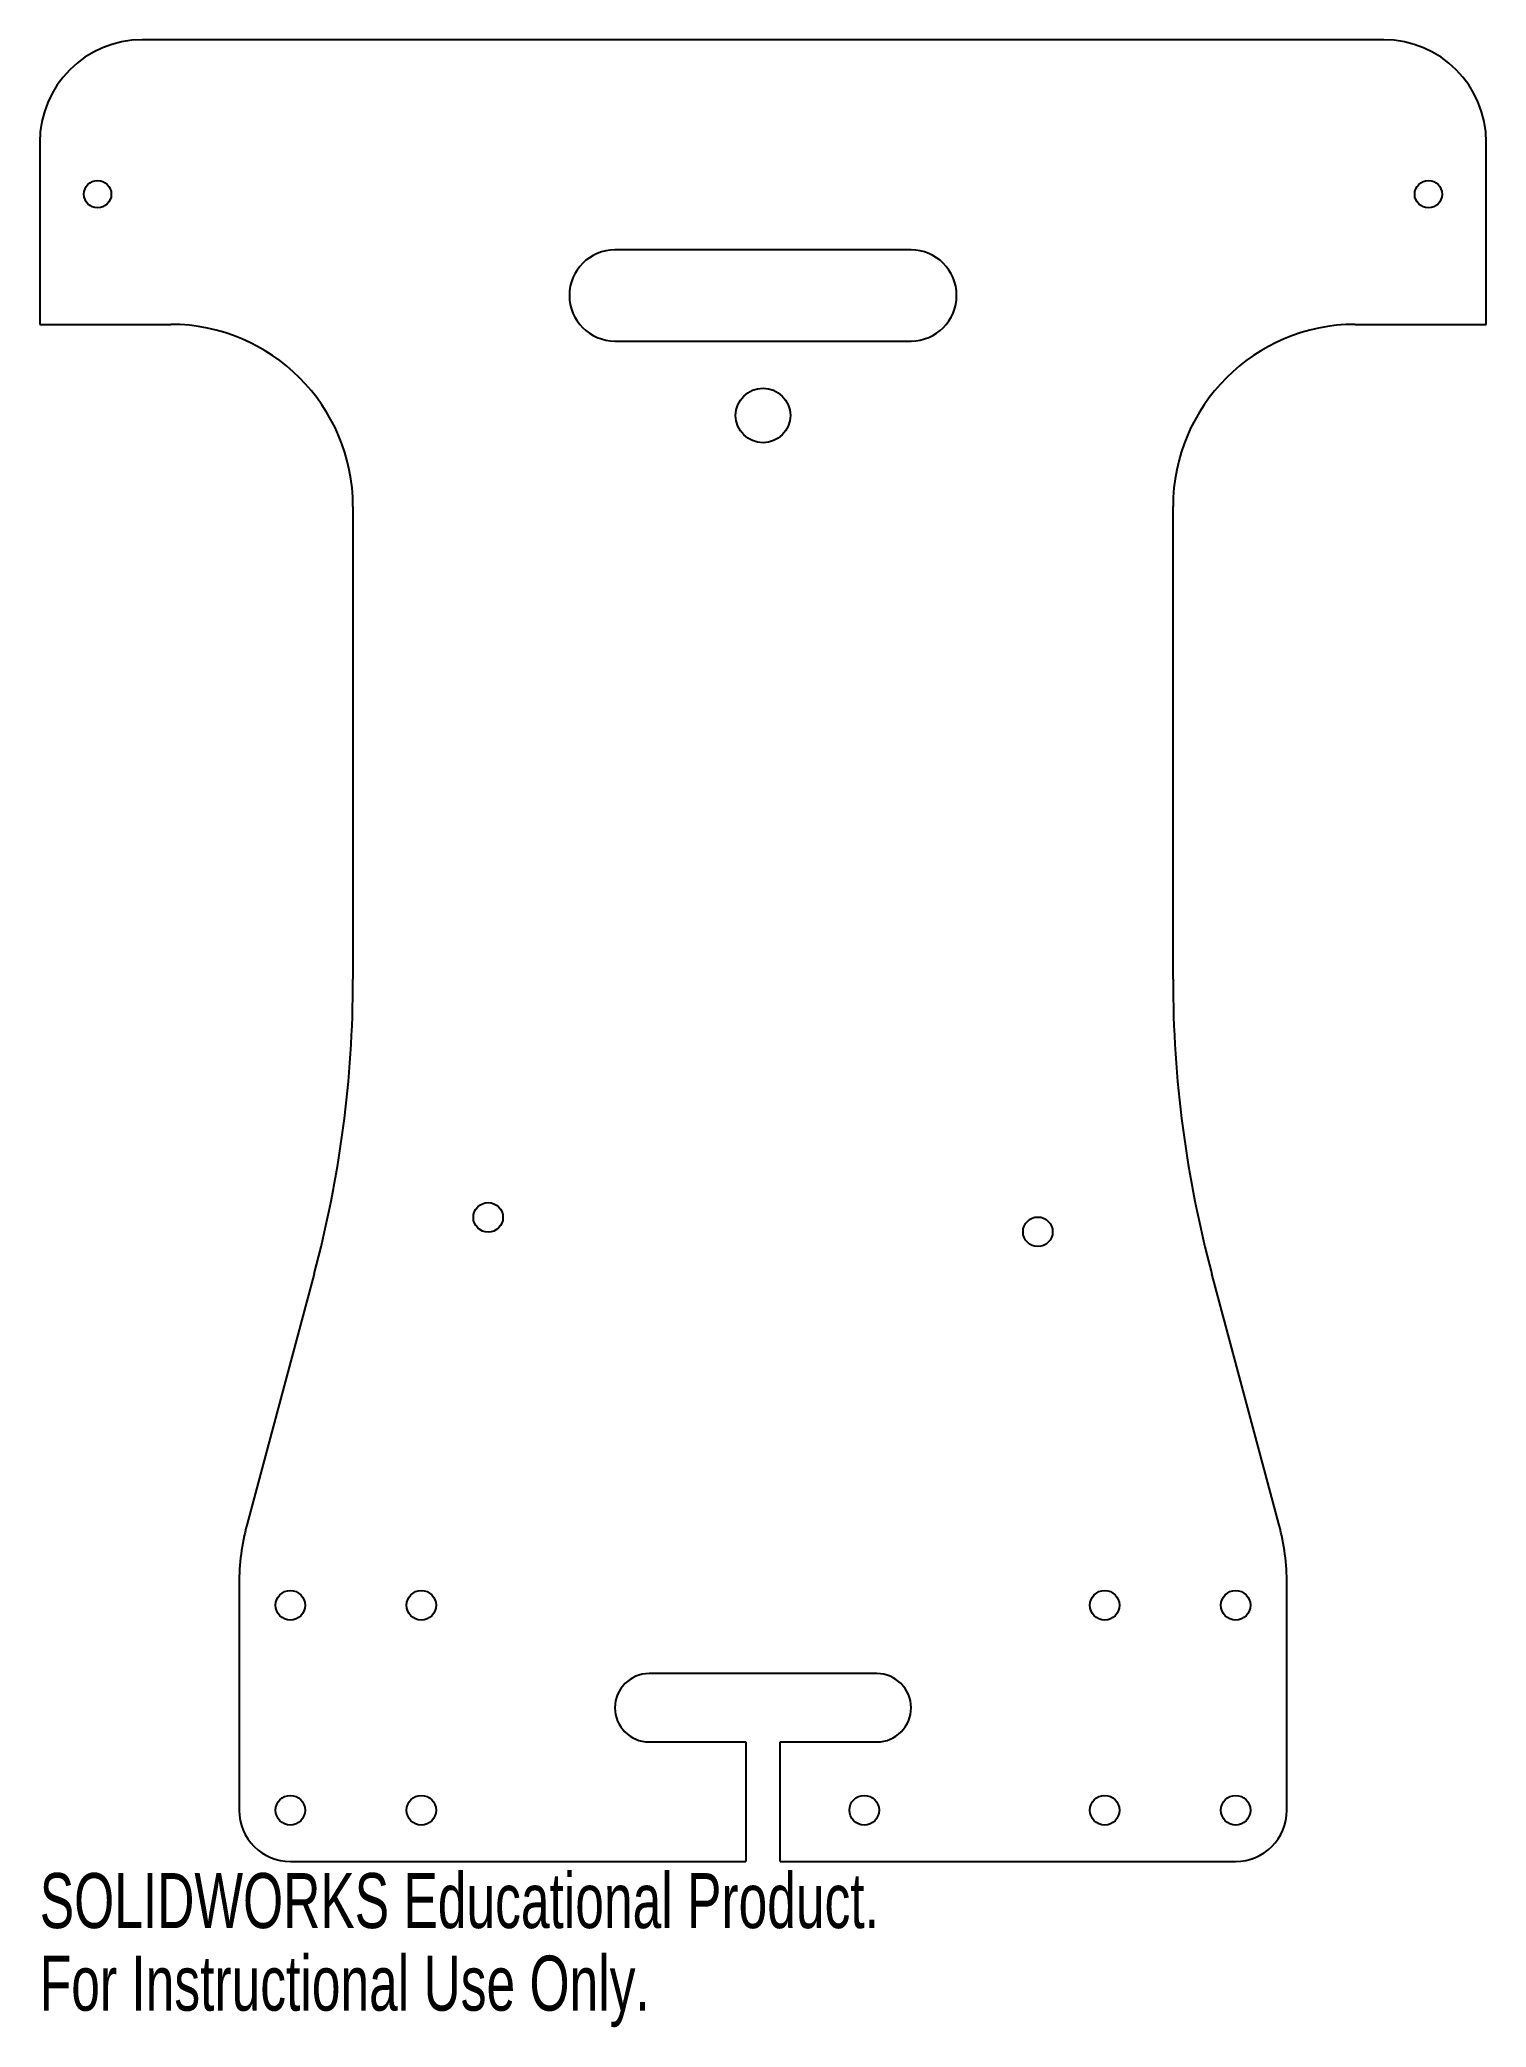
# Model space of a CAD drawing. Header units: millimetres. Extents: x -64 to 64, y -175 to 0.
import ezdxf

# ---------------------------------------------------------------- set-up
doc = ezdxf.new("R2010")
doc.units = ezdxf.units.MM
doc.styles.add('SLDTEXTSTYLE0', font='TXT', dxfattribs={"width": 0.7})

msp = doc.modelspace()

# ---------------------------------------------------------------- linework, layer by layer
at = {"color": 7, "linetype": 'Continuous', "lineweight": 25}
for p, q in [((54.5, 0), (-54.5, 0)), ((-63.5, -9), (-63.5, -25)), ((63.5, -25), (63.5, -9)), ((13, -18.46), (-13, -18.46)), ((-63.5, -25), (-52, -25)), ((52, -25), (63.5, -25)), ((-13, -26.46), (13, -26.46)), ((-36, -41), (-36, -82.51)), ((36, -82.51), (36, -41)), ((-39.41, -108.4), (-45.32, -130.46)), ((45.32, -130.46), (39.41, -108.4)), ((-46, -135.63), (-46, -155.5)), ((46, -155.5), (46, -135.63)), ((10, -143.5), (-10, -143.5)), ((-10, -149.5), (-1.5, -149.5)), ((-1.5, -149.5), (-1.5, -160)), ((1.5, -160), (1.5, -149.5)), ((1.5, -149.5), (10, -149.5)), ((-41.5, -160), (-1.5, -160)), ((1.5, -160), (41.5, -160))]:
    msp.add_line(p, q, dxfattribs=at)
for centre, radius in [((-58.42, -13.57), 1.2), ((58.42, -13.57), 1.2), ((0, -33), 2.4), ((-24.13, -103.43), 1.3), ((24.13, -104.7), 1.3), ((-41.5, -137.5), 1.3), ((-30, -137.5), 1.3), ((30, -137.5), 1.3), ((41.5, -137.5), 1.3), ((-41.5, -155.5), 1.3), ((-30, -155.5), 1.3), ((8.89, -155.5), 1.3), ((30, -155.5), 1.3), ((41.5, -155.5), 1.3)]:
    msp.add_circle(centre, radius, dxfattribs=at)
for centre, radius, start, end in [((-54.5, -9), 9, 90, 180), ((54.5, -9), 9, 0, 90), ((-13, -22.46), 4, 90, 270), ((13, -22.46), 4, 270, 90), ((-52, -41), 16, 0, 90), ((52, -41), 16, 90, 180), ((-136, -82.51), 100, 345, 0), ((136, -82.51), 100, 180, 195), ((-26, -135.63), 20, 165, 180), ((26, -135.63), 20, 0, 15), ((-10, -146.5), 3, 90, 270), ((10, -146.5), 3, 270, 90), ((-41.5, -155.5), 4.5, 180, 270), ((41.5, -155.5), 4.5, 270, 0)]:
    msp.add_arc(centre, radius, start, end, dxfattribs=at)

# ---------------------------------------------------------------- texts
at = {"color": 7, "linetype": 'Continuous', "char_height": 4.8336, "attachment_point": 1, "style": 'SLDTEXTSTYLE0'}
for s, insert in [('SOLIDWORKS Educational Product.', (-63.5, -161.02)), ('For Instructional Use Only.', (-63.5, -168.27))]:
    msp.add_mtext(s, dxfattribs=dict(at, insert=insert))

doc.saveas('drawing.dxf')
